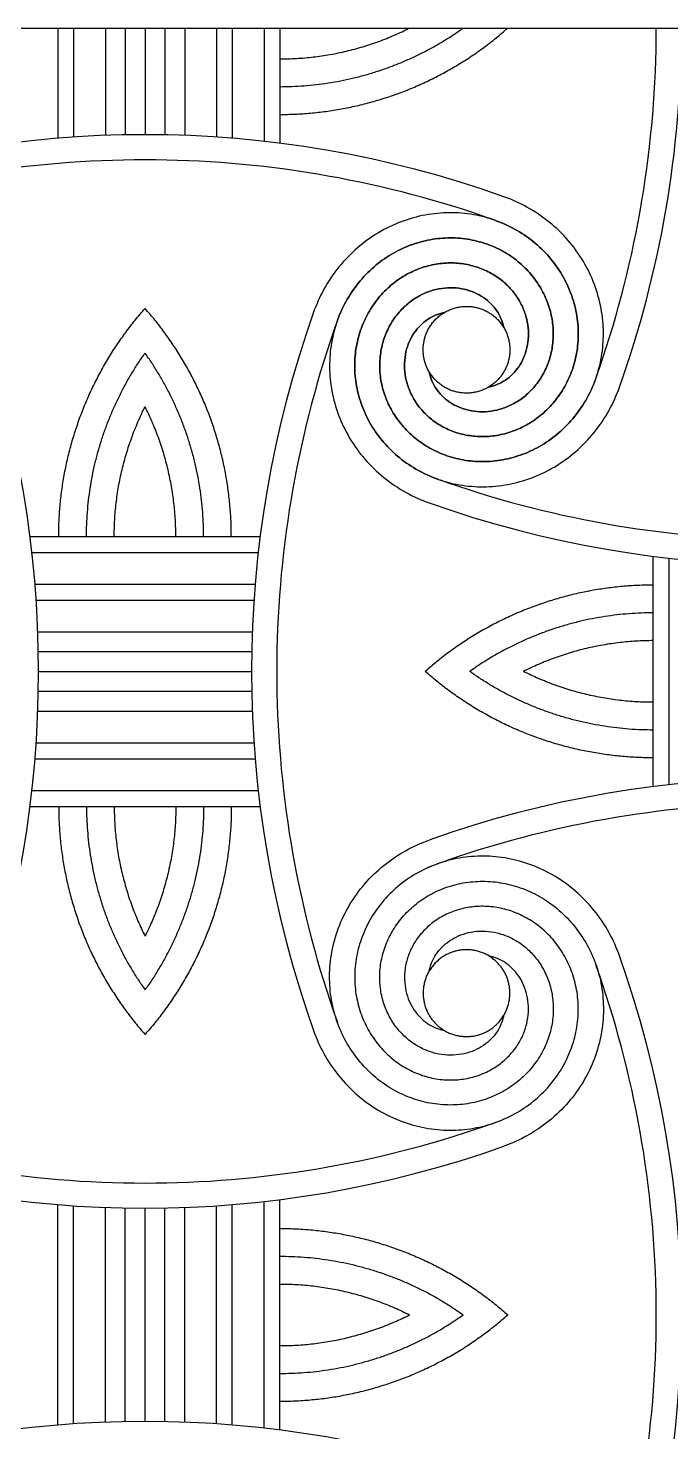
# Model space of a CAD drawing. Header units: millimetres. Extents: x -101 to 102, y -117 to 99.
# Drawn here: x -79.04 to -67.03, y -78.5 to -52.29 of the extents above; entities that cross this region are included whole.
import ezdxf

# ---------------------------------------------------------------- set-up
doc = ezdxf.new("R2010")
doc.units = ezdxf.units.MM
doc.header["$MEASUREMENT"] = 0
doc.layers.add('Layer 03', color=5, linetype='Continuous')

msp = doc.modelspace()

# ---------------------------------------------------------------- linework, layer by layer
at = {"layer": 'Layer 03'}
for p, q in [((-100.875, -52.292), (-52.834, -52.292)), ((-78.484, -52.292), (-78.484, -54.349)), ((-78.188, -52.292), (-78.188, -54.327)), ((-77.595, -52.292), (-77.595, -54.296)), ((-77.225, -52.292), (-77.225, -54.285)), ((-76.484, -52.292), (-76.484, -54.285)), ((-76.113, -52.292), (-76.113, -54.296)), ((-75.521, -52.292), (-75.521, -54.327)), ((-75.225, -52.292), (-75.225, -54.349)), ((-74.632, -52.292), (-74.632, -54.406)), ((-74.336, -52.292), (-74.336, -54.441)), ((-79.003, -61.784), (-74.705, -61.784)), ((-78.968, -62.08), (-74.74, -62.08)), ((-67.362, -66.452), (-67.362, -62.153)), ((-67.066, -66.416), (-67.066, -62.188)), ((-78.911, -62.673), (-74.798, -62.673)), ((-78.889, -62.969), (-74.82, -62.969)), ((-78.858, -63.562), (-74.85, -63.562)), ((-78.848, -63.932), (-74.861, -63.932)), ((-78.848, -64.673), (-74.861, -64.673)), ((-78.858, -65.043), (-74.85, -65.043)), ((-78.889, -65.636), (-74.82, -65.636)), ((-78.911, -65.932), (-74.798, -65.932)), ((-78.968, -66.525), (-74.74, -66.525)), ((-79.003, -66.821), (-74.705, -66.821)), ((-74.336, -78.462), (-74.336, -74.163)), ((-78.484, -78.369), (-78.484, -74.256)), ((-78.188, -78.347), (-78.188, -74.278)), ((-77.595, -78.316), (-77.595, -74.309)), ((-77.225, -78.306), (-77.225, -74.319)), ((-76.484, -78.306), (-76.484, -74.319)), ((-76.113, -78.316), (-76.113, -74.309)), ((-75.521, -78.347), (-75.521, -74.278)), ((-75.225, -78.369), (-75.225, -74.256)), ((-74.632, -78.426), (-74.632, -74.199))]:
    msp.add_line(p, q, dxfattribs=at)
for points in [[(-76.854, -52.292), (-76.854, -54.282)], [(-78.844, -64.302), (-74.864, -64.302)], [(-76.854, -78.303), (-76.854, -74.323)]]:
    msp.add_lwpolyline(points, dxfattribs=at)
for centre, radius, start, end in [((-86.817, -52.292), 19.513, 341.0126, 0), ((-86.817, -52.292), 19.983, 340.3973, 360), ((-76.854, -74.265), 19.983, 70.3973, 109.6027), ((-76.854, -74.265), 19.513, 90, 108.9874), ((-76.854, -74.265), 19.513, 71.0126, 90), ((-76.477, -73.17), 18.354, 70.3497, 71.0126), ((-98.827, -64.302), 19.983, 340.3973, 19.6027), ((-54.881, -64.302), 19.983, 160.3973, 199.6027), ((-55.977, -63.925), 18.354, 160.3497, 161.0126), ((-54.881, -64.302), 19.513, 161.0126, 180), ((-85.721, -52.669), 18.354, 340.3497, 341.0126), ((-65.221, -43.425), 18.354, 250.3497, 251.0126), ((-64.844, -42.329), 19.513, 251.0126, 270), ((-64.844, -42.329), 19.983, 250.3973, 289.6027), ((-54.881, -64.302), 19.513, 180, 198.9874), ((-64.844, -86.275), 19.983, 70.3973, 109.6027), ((-64.844, -86.275), 19.513, 90, 108.9874), ((-65.221, -85.18), 18.354, 108.9874, 109.6503), ((-86.817, -76.313), 19.983, 340.3973, 19.6027), ((-85.721, -75.936), 18.354, 18.9874, 19.6503), ((-86.817, -76.313), 19.513, 0, 18.9874), ((-55.977, -64.679), 18.354, 198.9874, 199.6503), ((-76.854, -54.339), 19.513, 251.0126, 270), ((-76.854, -54.339), 19.513, 270, 288.9874), ((-76.477, -55.435), 18.354, 288.9874, 289.6503), ((-76.854, -54.339), 19.983, 250.3973, 289.6027), ((-86.817, -76.313), 19.513, 341.0126, 0), ((-76.854, -98.286), 19.983, 70.3973, 109.6027)]:
    msp.add_arc(centre, radius, start, end, dxfattribs=at)
for points, weights in [([(-74.336, -53.905), (-71.901, -53.905), (-70.078, -52.292)], [1, 0.935170198217, 1]), ([(-74.336, -53.386), (-72.448, -53.386), (-70.911, -52.292)], [1, 0.952582379687, 1]), ([(-74.336, -52.868), (-73.056, -52.868), (-71.912, -52.292)], [1, 0.972937522285, 1]), ([(-78.467, -61.784), (-78.467, -59.35), (-76.854, -57.526)], [1, 0.935170198217, 1]), ([(-75.242, -61.784), (-75.242, -59.35), (-76.854, -57.526)], [1, 0.935170198217, 1]), ([(-77.948, -61.784), (-77.948, -59.896), (-76.854, -58.359)], [1, 0.952582379687, 1]), ([(-75.76, -61.784), (-75.76, -59.896), (-76.854, -58.359)], [1, 0.952582379687, 1]), ([(-77.43, -61.784), (-77.43, -60.504), (-76.854, -59.36)], [1, 0.972937522285, 1]), ([(-76.279, -61.784), (-76.279, -60.504), (-76.854, -59.36)], [1, 0.972937522285, 1]), ([(-67.362, -62.69), (-69.797, -62.69), (-71.62, -64.302)], [1, 0.935170198217, 1]), ([(-67.362, -63.208), (-69.25, -63.208), (-70.788, -64.302)], [1, 0.952582379687, 1]), ([(-67.362, -63.727), (-68.643, -63.727), (-69.786, -64.302)], [1, 0.972937522285, 1]), ([(-67.362, -65.915), (-69.797, -65.915), (-71.62, -64.302)], [1, 0.935170198217, 1]), ([(-67.362, -65.396), (-69.25, -65.396), (-70.788, -64.302)], [1, 0.952582379687, 1]), ([(-67.362, -64.878), (-68.643, -64.878), (-69.786, -64.302)], [1, 0.972937522285, 1]), ([(-78.467, -66.821), (-78.467, -69.255), (-76.854, -71.078)], [1, 0.935170198217, 1]), ([(-77.948, -66.821), (-77.948, -68.708), (-76.854, -70.246)], [1, 0.952582379687, 1]), ([(-77.43, -66.821), (-77.43, -68.101), (-76.854, -69.244)], [1, 0.972937522285, 1]), ([(-76.279, -66.821), (-76.279, -68.101), (-76.854, -69.244)], [1, 0.972937522285, 1]), ([(-75.76, -66.821), (-75.76, -68.708), (-76.854, -70.246)], [1, 0.952582379687, 1]), ([(-75.242, -66.821), (-75.242, -69.255), (-76.854, -71.078)], [1, 0.935170198217, 1]), ([(-74.336, -74.7), (-71.901, -74.7), (-70.078, -76.313)], [1, 0.935170198217, 1]), ([(-74.336, -75.218), (-72.448, -75.218), (-70.911, -76.313)], [1, 0.952582379687, 1]), ([(-74.336, -75.737), (-73.056, -75.737), (-71.912, -76.313)], [1, 0.972937522285, 1]), ([(-74.336, -76.888), (-73.056, -76.888), (-71.912, -76.313)], [1, 0.972937522285, 1]), ([(-74.336, -77.407), (-72.448, -77.407), (-70.911, -76.313)], [1, 0.952582379687, 1]), ([(-74.336, -77.925), (-71.901, -77.925), (-70.078, -76.313)], [1, 0.935170198217, 1])]:
    msp.add_rational_spline(points, weights, degree=2, dxfattribs=at)
for points, knots in [([(-70.155, -57.878), (-70.161, -57.849), (-70.181, -57.77), (-70.234, -57.642), (-70.329, -57.5), (-70.454, -57.374), (-70.609, -57.268), (-70.789, -57.189), (-70.989, -57.143), (-71.202, -57.134), (-71.423, -57.166), (-71.643, -57.24), (-71.853, -57.358), (-72.045, -57.518), (-72.211, -57.717), (-72.342, -57.95), (-72.433, -58.212), (-72.476, -58.495), (-72.467, -58.79), (-72.404, -59.088), (-72.286, -59.377), (-72.112, -59.649), (-71.887, -59.892), (-71.615, -60.097), (-71.303, -60.254), (-70.959, -60.356), (-70.593, -60.396), (-70.217, -60.37), (-69.842, -60.276), (-69.482, -60.114), (-69.149, -59.885), (-68.855, -59.594), (-68.611, -59.249), (-68.428, -58.857), (-68.315, -58.431), (-68.278, -57.983), (-68.321, -57.526), (-68.446, -57.074), (-68.653, -56.644), (-68.937, -56.249), (-69.293, -55.904), (-69.701, -55.629), (-70.001, -55.493), (-70.15, -55.44)], [-1.571971, -1.571971, -1.571971, -1.571971, -1.555556, -1.527778, -1.5, -1.472222, -1.444444, -1.416667, -1.388889, -1.361111, -1.333333, -1.305556, -1.277778, -1.25, -1.222222, -1.194444, -1.166667, -1.138889, -1.111111, -1.083333, -1.055556, -1.027778, -1, -0.972222, -0.944444, -0.916667, -0.888889, -0.861111, -0.833333, -0.805556, -0.777778, -0.75, -0.722222, -0.694444, -0.666667, -0.638889, -0.611111, -0.583333, -0.555556, -0.527778, -0.5, -0.472222, -0.446642, -0.446642, -0.446642, -0.446642]), ([(-71.268, -57.603), (-71.297, -57.609), (-71.376, -57.629), (-71.505, -57.682), (-71.646, -57.777), (-71.773, -57.903), (-71.879, -58.057), (-71.958, -58.237), (-72.004, -58.437), (-72.012, -58.651), (-71.981, -58.871), (-71.906, -59.091), (-71.788, -59.301), (-71.628, -59.493), (-71.429, -59.659), (-71.196, -59.791), (-70.934, -59.881), (-70.651, -59.924), (-70.356, -59.915), (-70.059, -59.852), (-69.769, -59.734), (-69.497, -59.56), (-69.254, -59.335), (-69.049, -59.063), (-68.892, -58.751), (-68.79, -58.407), (-68.75, -58.041), (-68.776, -57.665), (-68.87, -57.291), (-69.033, -56.93), (-69.262, -56.597), (-69.552, -56.303), (-69.898, -56.059), (-70.289, -55.877), (-70.715, -55.763), (-71.163, -55.726), (-71.621, -55.769), (-72.072, -55.894), (-72.502, -56.101), (-72.897, -56.386), (-73.243, -56.741), (-73.518, -57.149), (-73.653, -57.449), (-73.706, -57.598)], [-1.571971, -1.571971, -1.571971, -1.571971, -1.555556, -1.527778, -1.5, -1.472222, -1.444444, -1.416667, -1.388889, -1.361111, -1.333333, -1.305556, -1.277778, -1.25, -1.222222, -1.194444, -1.166667, -1.138889, -1.111111, -1.083333, -1.055556, -1.027778, -1, -0.972222, -0.944444, -0.916667, -0.888889, -0.861111, -0.833333, -0.805556, -0.777778, -0.75, -0.722222, -0.694444, -0.666667, -0.638889, -0.611111, -0.583333, -0.555556, -0.527778, -0.5, -0.472222, -0.446642, -0.446642, -0.446642, -0.446642]), ([(-70.305, -55.884), (-70.302, -55.886), (-70.162, -55.936), (-69.898, -56.059), (-69.552, -56.303), (-69.262, -56.597), (-69.033, -56.93), (-68.87, -57.291), (-68.776, -57.665), (-68.75, -58.041), (-68.79, -58.407), (-68.892, -58.751), (-69.049, -59.063), (-69.254, -59.335), (-69.497, -59.56), (-69.769, -59.734), (-70.059, -59.852), (-70.356, -59.915), (-70.651, -59.924), (-70.934, -59.881), (-71.196, -59.791), (-71.429, -59.659), (-71.628, -59.493), (-71.788, -59.301), (-71.906, -59.091), (-71.981, -58.871), (-72.012, -58.651), (-72.004, -58.437), (-71.958, -58.237), (-71.879, -58.057), (-71.773, -57.903), (-71.646, -57.777), (-71.505, -57.682), (-71.376, -57.629), (-71.297, -57.609), (-71.268, -57.603)], [36.2132408, 36.2132408, 36.2132408, 36.2132408, 36.2139505, 36.2417283, 36.2695061, 36.2972838, 36.3250616, 36.3528394, 36.3806172, 36.4083949, 36.4361727, 36.4639505, 36.4917283, 36.5195061, 36.5472838, 36.5750616, 36.6028394, 36.6306172, 36.6583949, 36.6861727, 36.7139505, 36.7417283, 36.7695061, 36.7972838, 36.8250616, 36.8528394, 36.8806172, 36.9083949, 36.9361727, 36.9639505, 36.9917283, 37.0195061, 37.0472838, 37.0750616, 37.0914774, 37.0914774, 37.0914774, 37.0914774]), ([(-71.543, -58.716), (-71.537, -58.745), (-71.518, -58.824), (-71.464, -58.953), (-71.369, -59.094), (-71.244, -59.221), (-71.089, -59.327), (-70.909, -59.406), (-70.71, -59.452), (-70.496, -59.461), (-70.275, -59.429), (-70.055, -59.354), (-69.845, -59.236), (-69.653, -59.076), (-69.487, -58.877), (-69.356, -58.644), (-69.265, -58.382), (-69.222, -58.099), (-69.231, -57.804), (-69.294, -57.507), (-69.412, -57.217), (-69.586, -56.945), (-69.811, -56.702), (-70.083, -56.497), (-70.396, -56.34), (-70.74, -56.238), (-71.105, -56.198), (-71.481, -56.224), (-71.856, -56.318), (-72.216, -56.481), (-72.549, -56.71), (-72.843, -57), (-73.087, -57.346), (-73.27, -57.737), (-73.383, -58.163), (-73.42, -58.612), (-73.377, -59.069), (-73.252, -59.52), (-73.045, -59.951), (-72.761, -60.346), (-72.405, -60.691), (-71.997, -60.966), (-71.697, -61.101), (-71.548, -61.154)], [-1.571971, -1.571971, -1.571971, -1.571971, -1.555556, -1.527778, -1.5, -1.472222, -1.444444, -1.416667, -1.388889, -1.361111, -1.333333, -1.305556, -1.277778, -1.25, -1.222222, -1.194444, -1.166667, -1.138889, -1.111111, -1.083333, -1.055556, -1.027778, -1, -0.972222, -0.944444, -0.916667, -0.888889, -0.861111, -0.833333, -0.805556, -0.777778, -0.75, -0.722222, -0.694444, -0.666667, -0.638889, -0.611111, -0.583333, -0.555556, -0.527778, -0.5, -0.472222, -0.446642, -0.446642, -0.446642, -0.446642]), ([(-73.262, -57.753), (-73.261, -57.75), (-73.21, -57.61), (-73.087, -57.346), (-72.843, -57), (-72.549, -56.71), (-72.216, -56.481), (-71.856, -56.318), (-71.481, -56.224), (-71.105, -56.198), (-70.74, -56.238), (-70.396, -56.34), (-70.083, -56.497), (-69.811, -56.702), (-69.586, -56.945), (-69.412, -57.217), (-69.294, -57.507), (-69.231, -57.804), (-69.222, -58.099), (-69.265, -58.382), (-69.356, -58.644), (-69.487, -58.877), (-69.653, -59.076), (-69.845, -59.236), (-70.055, -59.354), (-70.275, -59.429), (-70.496, -59.461), (-70.71, -59.452), (-70.909, -59.406), (-71.089, -59.327), (-71.244, -59.221), (-71.369, -59.094), (-71.464, -58.953), (-71.518, -58.824), (-71.537, -58.745), (-71.543, -58.716)], [36.2132408, 36.2132408, 36.2132408, 36.2132408, 36.2139505, 36.2417283, 36.2695061, 36.2972838, 36.3250616, 36.3528394, 36.3806172, 36.4083949, 36.4361727, 36.4639505, 36.4917283, 36.5195061, 36.5472838, 36.5750616, 36.6028394, 36.6306172, 36.6583949, 36.6861727, 36.7139505, 36.7417283, 36.7695061, 36.7972838, 36.8250616, 36.8528394, 36.8806172, 36.9083949, 36.9361727, 36.9639505, 36.9917283, 37.0195061, 37.0472838, 37.0750616, 37.0914774, 37.0914774, 37.0914774, 37.0914774]), ([(-71.393, -60.71), (-71.396, -60.709), (-71.536, -60.658), (-71.8, -60.535), (-72.146, -60.292), (-72.436, -59.997), (-72.665, -59.664), (-72.828, -59.304), (-72.922, -58.929), (-72.948, -58.553), (-72.908, -58.188), (-72.806, -57.844), (-72.649, -57.531), (-72.444, -57.259), (-72.201, -57.034), (-71.929, -56.861), (-71.639, -56.742), (-71.342, -56.679), (-71.047, -56.67), (-70.764, -56.714), (-70.502, -56.804), (-70.269, -56.935), (-70.07, -57.101), (-69.91, -57.293), (-69.792, -57.504), (-69.718, -57.723), (-69.686, -57.944), (-69.694, -58.158), (-69.741, -58.358), (-69.819, -58.537), (-69.925, -58.692), (-70.052, -58.817), (-70.193, -58.912), (-70.322, -58.966), (-70.401, -58.985), (-70.43, -58.991)], [36.2132408, 36.2132408, 36.2132408, 36.2132408, 36.2139505, 36.2417283, 36.2695061, 36.2972838, 36.3250616, 36.3528394, 36.3806172, 36.4083949, 36.4361727, 36.4639505, 36.4917283, 36.5195061, 36.5472838, 36.5750616, 36.6028394, 36.6306172, 36.6583949, 36.6861727, 36.7139505, 36.7417283, 36.7695061, 36.7972838, 36.8250616, 36.8528394, 36.8806172, 36.9083949, 36.9361727, 36.9639505, 36.9917283, 37.0195061, 37.0472838, 37.0750616, 37.0914774, 37.0914774, 37.0914774, 37.0914774]), ([(-70.43, -58.991), (-70.401, -58.985), (-70.322, -58.966), (-70.193, -58.912), (-70.052, -58.817), (-69.925, -58.692), (-69.819, -58.537), (-69.741, -58.358), (-69.694, -58.158), (-69.686, -57.944), (-69.718, -57.723), (-69.792, -57.504), (-69.91, -57.293), (-70.07, -57.101), (-70.269, -56.935), (-70.502, -56.804), (-70.764, -56.714), (-71.047, -56.67), (-71.342, -56.679), (-71.639, -56.742), (-71.929, -56.861), (-72.201, -57.034), (-72.444, -57.259), (-72.649, -57.531), (-72.806, -57.844), (-72.908, -58.188), (-72.948, -58.553), (-72.922, -58.929), (-72.828, -59.304), (-72.665, -59.664), (-72.436, -59.997), (-72.146, -60.292), (-71.8, -60.535), (-71.409, -60.718), (-70.983, -60.831), (-70.535, -60.868), (-70.077, -60.825), (-69.626, -60.7), (-69.196, -60.493), (-68.801, -60.209), (-68.456, -59.853), (-68.18, -59.445), (-68.045, -59.146), (-67.992, -58.996)], [-1.571971, -1.571971, -1.571971, -1.571971, -1.555556, -1.527778, -1.5, -1.472222, -1.444444, -1.416667, -1.388889, -1.361111, -1.333333, -1.305556, -1.277778, -1.25, -1.222222, -1.194444, -1.166667, -1.138889, -1.111111, -1.083333, -1.055556, -1.027778, -1, -0.972222, -0.944444, -0.916667, -0.888889, -0.861111, -0.833333, -0.805556, -0.777778, -0.75, -0.722222, -0.694444, -0.666667, -0.638889, -0.611111, -0.583333, -0.555556, -0.527778, -0.5, -0.472222, -0.446642, -0.446642, -0.446642, -0.446642]), ([(-68.436, -58.841), (-68.437, -58.845), (-68.488, -58.984), (-68.611, -59.249), (-68.855, -59.594), (-69.149, -59.885), (-69.482, -60.114), (-69.842, -60.276), (-70.217, -60.37), (-70.593, -60.396), (-70.959, -60.356), (-71.303, -60.254), (-71.615, -60.097), (-71.887, -59.892), (-72.112, -59.649), (-72.286, -59.377), (-72.404, -59.088), (-72.467, -58.79), (-72.476, -58.495), (-72.433, -58.212), (-72.342, -57.95), (-72.211, -57.717), (-72.045, -57.518), (-71.853, -57.358), (-71.643, -57.24), (-71.423, -57.166), (-71.202, -57.134), (-70.989, -57.143), (-70.789, -57.189), (-70.609, -57.268), (-70.454, -57.374), (-70.329, -57.5), (-70.234, -57.642), (-70.181, -57.77), (-70.161, -57.849), (-70.155, -57.878)], [36.2132408, 36.2132408, 36.2132408, 36.2132408, 36.2139505, 36.2417283, 36.2695061, 36.2972838, 36.3250616, 36.3528394, 36.3806172, 36.4083949, 36.4361727, 36.4639505, 36.4917283, 36.5195061, 36.5472838, 36.5750616, 36.6028394, 36.6306172, 36.6583949, 36.6861727, 36.7139505, 36.7417283, 36.7695061, 36.7972838, 36.8250616, 36.8528394, 36.8806172, 36.9083949, 36.9361727, 36.9639505, 36.9917283, 37.0195061, 37.0472838, 37.0750616, 37.0914774, 37.0914774, 37.0914774, 37.0914774]), ([(-71.543, -69.888), (-71.537, -69.859), (-71.518, -69.78), (-71.464, -69.652), (-71.369, -69.511), (-71.244, -69.384), (-71.089, -69.278), (-70.909, -69.199), (-70.71, -69.153), (-70.496, -69.144), (-70.275, -69.176), (-70.055, -69.251), (-69.845, -69.368), (-69.653, -69.528), (-69.487, -69.727), (-69.356, -69.961), (-69.265, -70.222), (-69.222, -70.505), (-69.231, -70.8), (-69.294, -71.098), (-69.412, -71.388), (-69.586, -71.659), (-69.811, -71.903), (-70.083, -72.107), (-70.396, -72.264), (-70.74, -72.366), (-71.105, -72.406), (-71.481, -72.381), (-71.856, -72.286), (-72.216, -72.124), (-72.549, -71.895), (-72.843, -71.604), (-73.087, -71.259), (-73.27, -70.868), (-73.383, -70.442), (-73.42, -69.993), (-73.377, -69.536), (-73.252, -69.085), (-73.045, -68.654), (-72.761, -68.259), (-72.405, -67.914), (-71.997, -67.639), (-71.697, -67.504), (-71.548, -67.45)], [-1.571971, -1.571971, -1.571971, -1.571971, -1.555556, -1.527778, -1.5, -1.472222, -1.444444, -1.416667, -1.388889, -1.361111, -1.333333, -1.305556, -1.277778, -1.25, -1.222222, -1.194444, -1.166667, -1.138889, -1.111111, -1.083333, -1.055556, -1.027778, -1, -0.972222, -0.944444, -0.916667, -0.888889, -0.861111, -0.833333, -0.805556, -0.777778, -0.75, -0.722222, -0.694444, -0.666667, -0.638889, -0.611111, -0.583333, -0.555556, -0.527778, -0.5, -0.472222, -0.446642, -0.446642, -0.446642, -0.446642]), ([(-67.992, -69.608), (-68.045, -69.459), (-68.18, -69.159), (-68.456, -68.752), (-68.801, -68.396), (-69.196, -68.111), (-69.626, -67.905), (-70.077, -67.779), (-70.535, -67.736), (-70.983, -67.773), (-71.409, -67.887), (-71.8, -68.07), (-72.146, -68.313), (-72.436, -68.607), (-72.665, -68.941), (-72.828, -69.301), (-72.922, -69.675), (-72.948, -70.051), (-72.908, -70.417), (-72.806, -70.761), (-72.649, -71.073), (-72.444, -71.345), (-72.201, -71.571), (-71.929, -71.744), (-71.639, -71.863), (-71.342, -71.926), (-71.047, -71.934), (-70.764, -71.891), (-70.502, -71.801), (-70.269, -71.669), (-70.07, -71.503), (-69.91, -71.311), (-69.792, -71.101), (-69.718, -70.881), (-69.686, -70.661), (-69.694, -70.447), (-69.741, -70.247), (-69.819, -70.067), (-69.925, -69.913), (-70.052, -69.787), (-70.193, -69.693), (-70.322, -69.639), (-70.401, -69.619), (-70.43, -69.614)], [36.472467, 36.472467, 36.472467, 36.472467, 36.498047, 36.525825, 36.553602, 36.58138, 36.609158, 36.636936, 36.664714, 36.692491, 36.720269, 36.748047, 36.775825, 36.803602, 36.83138, 36.859158, 36.886936, 36.914714, 36.942491, 36.970269, 36.998047, 37.025825, 37.053602, 37.08138, 37.109158, 37.136936, 37.164714, 37.192491, 37.220269, 37.248047, 37.275825, 37.303602, 37.33138, 37.359158, 37.386936, 37.414714, 37.442491, 37.470269, 37.498047, 37.525825, 37.553602, 37.58138, 37.597796, 37.597796, 37.597796, 37.597796]), ([(-71.393, -67.895), (-71.396, -67.896), (-71.536, -67.946), (-71.8, -68.07), (-72.146, -68.313), (-72.436, -68.607), (-72.665, -68.941), (-72.828, -69.301), (-72.922, -69.675), (-72.948, -70.051), (-72.908, -70.417), (-72.806, -70.761), (-72.649, -71.073), (-72.444, -71.345), (-72.201, -71.571), (-71.929, -71.744), (-71.639, -71.863), (-71.342, -71.926), (-71.047, -71.934), (-70.764, -71.891), (-70.502, -71.801), (-70.269, -71.669), (-70.07, -71.503), (-69.91, -71.311), (-69.792, -71.101), (-69.718, -70.881), (-69.686, -70.661), (-69.694, -70.447), (-69.741, -70.247), (-69.819, -70.067), (-69.925, -69.913), (-70.052, -69.787), (-70.193, -69.693), (-70.322, -69.639), (-70.401, -69.619), (-70.43, -69.614)], [36.2132408, 36.2132408, 36.2132408, 36.2132408, 36.2139505, 36.2417283, 36.2695061, 36.2972838, 36.3250616, 36.3528394, 36.3806172, 36.4083949, 36.4361727, 36.4639505, 36.4917283, 36.5195061, 36.5472838, 36.5750616, 36.6028394, 36.6306172, 36.6583949, 36.6861727, 36.7139505, 36.7417283, 36.7695061, 36.7972838, 36.8250616, 36.8528394, 36.8806172, 36.9083949, 36.9361727, 36.9639505, 36.9917283, 37.0195061, 37.0472838, 37.0750616, 37.0914774, 37.0914774, 37.0914774, 37.0914774]), ([(-70.155, -70.726), (-70.161, -70.756), (-70.181, -70.835), (-70.234, -70.963), (-70.329, -71.104), (-70.454, -71.231), (-70.609, -71.337), (-70.789, -71.416), (-70.989, -71.462), (-71.202, -71.471), (-71.423, -71.439), (-71.643, -71.364), (-71.853, -71.246), (-72.045, -71.087), (-72.211, -70.888), (-72.342, -70.654), (-72.433, -70.392), (-72.476, -70.11), (-72.467, -69.815), (-72.404, -69.517), (-72.286, -69.227), (-72.112, -68.955), (-71.887, -68.712), (-71.615, -68.508), (-71.303, -68.35), (-70.959, -68.249), (-70.593, -68.208), (-70.217, -68.234), (-69.842, -68.328), (-69.482, -68.491), (-69.149, -68.72), (-68.855, -69.011), (-68.611, -69.356), (-68.488, -69.62), (-68.437, -69.76), (-68.436, -69.763)], [-1.5719713, -1.5719713, -1.5719713, -1.5719713, -1.5555556, -1.5277778, -1.5, -1.4722222, -1.4444444, -1.4166667, -1.3888889, -1.3611111, -1.3333333, -1.3055556, -1.2777778, -1.25, -1.2222222, -1.1944444, -1.1666667, -1.1388889, -1.1111111, -1.0833333, -1.0555556, -1.0277778, -1, -0.9722222, -0.9444444, -0.9166667, -0.8888889, -0.8611111, -0.8333333, -0.8055556, -0.7777778, -0.75, -0.7222222, -0.6944444, -0.6937348, -0.6937348, -0.6937348, -0.6937348]), ([(-70.155, -70.726), (-70.161, -70.756), (-70.181, -70.835), (-70.234, -70.963), (-70.329, -71.104), (-70.454, -71.231), (-70.609, -71.337), (-70.789, -71.416), (-70.989, -71.462), (-71.202, -71.471), (-71.423, -71.439), (-71.643, -71.364), (-71.853, -71.246), (-72.045, -71.087), (-72.211, -70.888), (-72.342, -70.654), (-72.433, -70.392), (-72.476, -70.11), (-72.467, -69.815), (-72.404, -69.517), (-72.286, -69.227), (-72.112, -68.955), (-71.887, -68.712), (-71.615, -68.508), (-71.303, -68.35), (-70.959, -68.249), (-70.593, -68.208), (-70.217, -68.234), (-69.842, -68.328), (-69.482, -68.491), (-69.149, -68.72), (-68.855, -69.011), (-68.611, -69.356), (-68.428, -69.747), (-68.315, -70.173), (-68.278, -70.622), (-68.321, -71.079), (-68.446, -71.53), (-68.653, -71.961), (-68.937, -72.356), (-69.293, -72.701), (-69.701, -72.976), (-70.001, -73.111), (-70.15, -73.164)], [-1.571971, -1.571971, -1.571971, -1.571971, -1.555556, -1.527778, -1.5, -1.472222, -1.444444, -1.416667, -1.388889, -1.361111, -1.333333, -1.305556, -1.277778, -1.25, -1.222222, -1.194444, -1.166667, -1.138889, -1.111111, -1.083333, -1.055556, -1.027778, -1, -0.972222, -0.944444, -0.916667, -0.888889, -0.861111, -0.833333, -0.805556, -0.777778, -0.75, -0.722222, -0.694444, -0.666667, -0.638889, -0.611111, -0.583333, -0.555556, -0.527778, -0.5, -0.472222, -0.446642, -0.446642, -0.446642, -0.446642]), ([(-73.706, -71.007), (-73.653, -71.156), (-73.518, -71.456), (-73.243, -71.863), (-72.897, -72.219), (-72.502, -72.504), (-72.072, -72.71), (-71.621, -72.836), (-71.163, -72.879), (-70.715, -72.841), (-70.289, -72.728), (-69.898, -72.545), (-69.552, -72.302), (-69.262, -72.008), (-69.033, -71.674), (-68.87, -71.314), (-68.776, -70.94), (-68.75, -70.564), (-68.79, -70.198), (-68.892, -69.854), (-69.049, -69.542), (-69.254, -69.269), (-69.497, -69.044), (-69.769, -68.871), (-70.059, -68.752), (-70.356, -68.689), (-70.651, -68.681), (-70.934, -68.724), (-71.196, -68.814), (-71.429, -68.946), (-71.628, -69.112), (-71.788, -69.304), (-71.906, -69.514), (-71.981, -69.733), (-72.012, -69.954), (-72.004, -70.168), (-71.958, -70.368), (-71.879, -70.548), (-71.773, -70.702), (-71.646, -70.828), (-71.505, -70.922), (-71.376, -70.976), (-71.297, -70.996), (-71.268, -71.001)], [36.472467, 36.472467, 36.472467, 36.472467, 36.498047, 36.525825, 36.553602, 36.58138, 36.609158, 36.636936, 36.664714, 36.692491, 36.720269, 36.748047, 36.775825, 36.803602, 36.83138, 36.859158, 36.886936, 36.914714, 36.942491, 36.970269, 36.998047, 37.025825, 37.053602, 37.08138, 37.109158, 37.136936, 37.164714, 37.192491, 37.220269, 37.248047, 37.275825, 37.303602, 37.33138, 37.359158, 37.386936, 37.414714, 37.442491, 37.470269, 37.498047, 37.525825, 37.553602, 37.58138, 37.597796, 37.597796, 37.597796, 37.597796]), ([(-70.305, -72.72), (-70.302, -72.719), (-70.162, -72.669), (-69.898, -72.545), (-69.552, -72.302), (-69.262, -72.008), (-69.033, -71.674), (-68.87, -71.314), (-68.776, -70.94), (-68.75, -70.564), (-68.79, -70.198), (-68.892, -69.854), (-69.049, -69.542), (-69.254, -69.269), (-69.497, -69.044), (-69.769, -68.871), (-70.059, -68.752), (-70.356, -68.689), (-70.651, -68.681), (-70.934, -68.724), (-71.196, -68.814), (-71.429, -68.946), (-71.628, -69.112), (-71.788, -69.304), (-71.906, -69.514), (-71.981, -69.733), (-72.012, -69.954), (-72.004, -70.168), (-71.958, -70.368), (-71.879, -70.548), (-71.773, -70.702), (-71.646, -70.828), (-71.505, -70.922), (-71.376, -70.976), (-71.297, -70.996), (-71.268, -71.001)], [36.2132408, 36.2132408, 36.2132408, 36.2132408, 36.2139505, 36.2417283, 36.2695061, 36.2972838, 36.3250616, 36.3528394, 36.3806172, 36.4083949, 36.4361727, 36.4639505, 36.4917283, 36.5195061, 36.5472838, 36.5750616, 36.6028394, 36.6306172, 36.6583949, 36.6861727, 36.7139505, 36.7417283, 36.7695061, 36.7972838, 36.8250616, 36.8528394, 36.8806172, 36.9083949, 36.9361727, 36.9639505, 36.9917283, 37.0195061, 37.0472838, 37.0750616, 37.0914774, 37.0914774, 37.0914774, 37.0914774]), ([(-71.543, -69.888), (-71.537, -69.859), (-71.518, -69.78), (-71.464, -69.652), (-71.369, -69.511), (-71.244, -69.384), (-71.089, -69.278), (-70.909, -69.199), (-70.71, -69.153), (-70.496, -69.144), (-70.275, -69.176), (-70.055, -69.251), (-69.845, -69.368), (-69.653, -69.528), (-69.487, -69.727), (-69.356, -69.961), (-69.265, -70.222), (-69.222, -70.505), (-69.231, -70.8), (-69.294, -71.098), (-69.412, -71.388), (-69.586, -71.659), (-69.811, -71.903), (-70.083, -72.107), (-70.396, -72.264), (-70.74, -72.366), (-71.105, -72.406), (-71.481, -72.381), (-71.856, -72.286), (-72.216, -72.124), (-72.549, -71.895), (-72.843, -71.604), (-73.087, -71.259), (-73.21, -70.995), (-73.261, -70.855), (-73.262, -70.851)], [-1.5719713, -1.5719713, -1.5719713, -1.5719713, -1.5555556, -1.5277778, -1.5, -1.4722222, -1.4444444, -1.4166667, -1.3888889, -1.3611111, -1.3333333, -1.3055556, -1.2777778, -1.25, -1.2222222, -1.1944444, -1.1666667, -1.1388889, -1.1111111, -1.0833333, -1.0555556, -1.0277778, -1, -0.9722222, -0.9444444, -0.9166667, -0.8888889, -0.8611111, -0.8333333, -0.8055556, -0.7777778, -0.75, -0.7222222, -0.6944444, -0.6937348, -0.6937348, -0.6937348, -0.6937348])]:
    msp.add_open_spline(points, degree=3, knots=knots, dxfattribs=at)
for points in [[(-71.639, -58.118), (-71.819, -58.908), (-71.029, -59.087), (-70.238, -59.267), (-70.059, -58.477), (-69.879, -57.686), (-70.669, -57.507), (-71.46, -57.327), (-71.639, -58.118)], [(-71.639, -70.487), (-71.819, -69.697), (-71.029, -69.517), (-70.238, -69.338), (-70.059, -70.128), (-69.879, -70.918), (-70.669, -71.098), (-71.46, -71.277), (-71.639, -70.487)]]:
    msp.add_rational_spline(points, [1, 0.707106781187, 1, 0.707106781187, 1, 0.707106781187, 1, 0.707106781187, 1], degree=2, knots=[0, 0, 0, 3.437292, 3.437292, 6.874583, 6.874583, 10.311875, 10.311875, 13.749166, 13.749166, 13.749166], dxfattribs=at)

doc.saveas('drawing.dxf')
